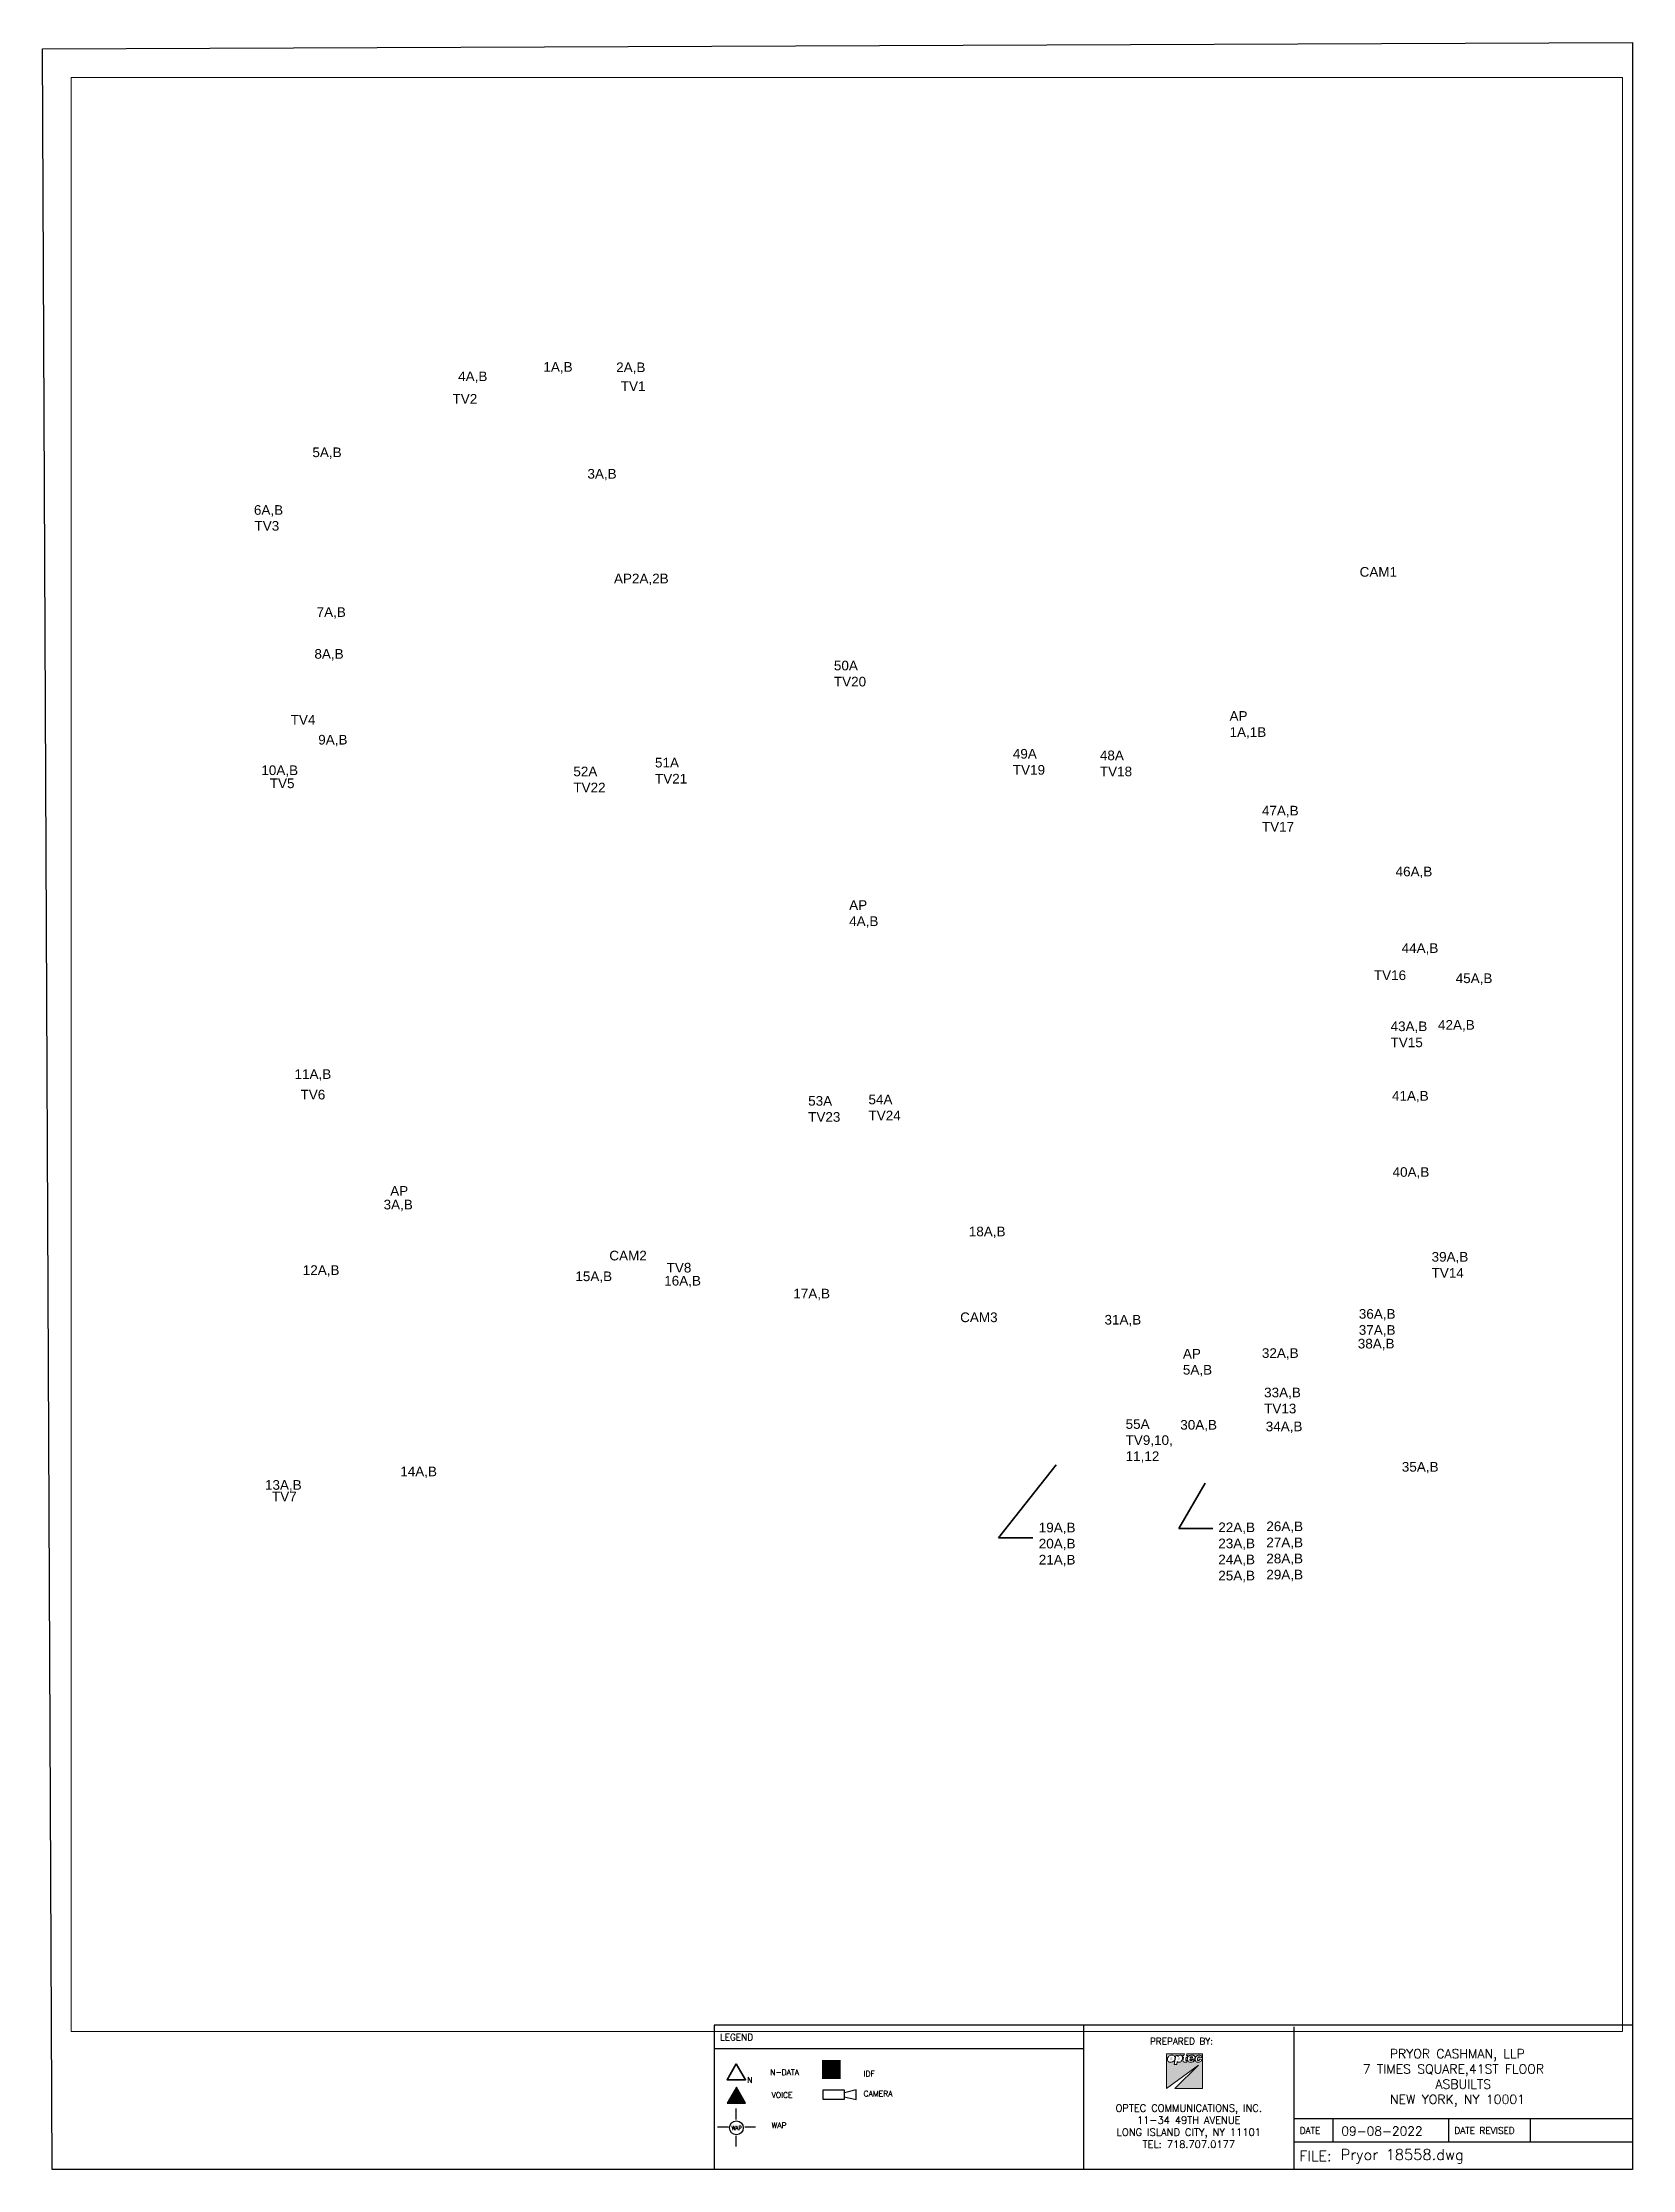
# Paper-space layout 'E-Size-portrait' of a CAD drawing. Header units: inches. Extents: x 0.5 to 34.8, y 0.3 to 46.3.
# The model-space entities are those that its viewports show. They can reach past a viewport. Long polylines and large blocks are cut down to what shows.
import ezdxf

# ---------------------------------------------------------------- set-up
doc = ezdxf.new("R2010")
doc.units = ezdxf.units.IN
doc.header["$MEASUREMENT"] = 0
doc.layers.add('_ANTENNA_LAYER', color=250, linetype='Continuous', lineweight=30)
doc.layers.add('_SFTV', color=250, linetype='Continuous', lineweight=40)
doc.layers.add('_Optec_Layer', color=250, linetype='Continuous')
doc.layers.add('Title Block', color=7, linetype='Continuous')
doc.styles.add('E-NOTES96', font='romans.shx', dxfattribs={"width": 0.85, "height": 9})
doc.styles.add('L40', font='SIMPLEX.SHX', dxfattribs={"height": 4})
doc.styles.add('Roman', font='romans')
doc.styles.get("Standard").update_dxf_attribs({"font": 'arial.ttf'})
doc.styles.add('TITLE_BOX', font='ROMANS.SHX', dxfattribs={"height": 0.1})

# ---------------------------------------------------------------- blocks, each defined once
blk = doc.blocks.new('_DATA')
at = {"layer": '_Optec_Layer', "lineweight": 35, "flags": 128}
blk.add_lwpolyline([(8.4, 14.6), (0.8, 1.5), (16, 1.5)], close=True, dxfattribs=at)
blk = doc.blocks.new('_VOICE_DROP')
at = {"layer": '_Optec_Layer'}
blk.add_line((4.8, 8.2), (4.8, 0), dxfattribs=at)
blk.add_lwpolyline([(4.8, 8.3), (0, 0), (9.5, 0)], close=True, dxfattribs=at)
for points in [[(0, 0), (4.8, 8.1), (4.8, 0)], [(9.6, 0), (4.8, 8.1), (4.8, 0)]]:
    blk.add_solid(points, dxfattribs=at)
blk = doc.blocks.new('_WAP')
at = {"layer": '_Optec_Layer'}
for p, q in [((28, 41), (28, 57.3)), ((16.3, 29.2), (0, 29.2)), ((28, 0), (28, 16.3)), ((57.3, 29.2), (41, 29.2))]:
    blk.add_line(p, q, dxfattribs=at)
blk.add_circle((28.4, 28.3), 10.4, dxfattribs=at)
at = {"layer": '_Optec_Layer', "insert": (21.2, 31.3), "char_height": 6.3, "attachment_point": 1, "style": 'E-NOTES96'}
blk.add_mtext_dynamic_manual_height_columns('WAP', width=15.009, gutter_width=45, heights=[0], dxfattribs=at)
blk = doc.blocks.new('_CAMERA')
at = {"lineweight": 30}
blk.add_lwpolyline([(0.195, 0.113), (0, 0.16), (0, 0), (0.192, 0.046)], dxfattribs=at)
blk.add_lwpolyline([(0.195, 0.158), (0.541, 0.158), (0.541, 0.001), (0.195, 0.001)], close=True, dxfattribs=at)
blk = doc.blocks.new('A$C14CB0ED6')
h = blk.add_hatch(color=40)
h.dxf.hatch_style = 1
h.paths.add_polyline_path([(1.047, 0.987), (0.895, 0.987), (0.895, 0.831), (1.047, 0.831)])
at = {"xscale": 0.5, "yscale": 0.5, "zscale": 0.5, "rotation": 180}
blk.add_blockref('_CAMERA', (1.174, 0.741), dxfattribs=at)
at = {"layer": '_Optec_Layer'}
for name, p, xscale, yscale, zscale in [('_DATA', (0.105, 0.81), 0.01000000000000001, 0.01000000000000001, 0.01000000000000001), ('_VOICE_DROP', (0.114, 0.631), 0.01599999999999999, 0.01599999999999999, 0.01599999999999999), ('_WAP', (0.035, 0.274), 0.005460000000000065, 0.005460000000000065, 0.005460000000000065)]:
    blk.add_blockref(name, p, dxfattribs=dict(at, xscale=xscale, yscale=yscale, zscale=zscale))
at = {"layer": 'Title Block', "char_height": 0.0459, "width": 0.68706, "attachment_point": 1, "style": 'L40'}
for s, insert in [('N-DATA', (0.468, 0.909)), ('IDF', (1.236, 0.897)), ('N', (0.278, 0.846)), ('VOICE', (0.479, 0.721)), ('CAMERA', (1.236, 0.733)), ('WAP', (0.479, 0.472))]:
    blk.add_mtext(s, dxfattribs=dict(at, insert=insert))

msp = doc.modelspace()

# ---------------------------------------------------------------- linework, layer by layer
at = {"lineweight": 35}
for p, q in [((62.59, 23.88), (65.45, 27.52)), ((71.55, 24.36), (72.87, 26.61)), ((73.25, 24.36), (71.55, 24.36)), ((64.29, 23.88), (62.59, 23.88))]:
    msp.add_line(p, q, dxfattribs=at)

# ---------------------------------------------------------------- texts
at = {"color": 5, "char_height": 0.48, "attachment_point": 1}
for s, insert in [('4A,B', (35.71, 81.92)), ('1A,B', (39.95, 82.39)), ('2A,B', (43.57, 82.37)), ('TV2', (35.43, 80.8)), ('TV1', (43.8, 81.43)), ('5A,B', (28.46, 78.14)), ('3A,B', (42.14, 77.07)), ('6A,B', (25.55, 75.27)), ('TV3', (25.58, 74.48)), ('CAM1', (80.55, 72.19)), ('AP2A,2B', (43.46, 71.86)), ('7A,B', (28.67, 70.19)), ('8A,B', (28.56, 68.11)), ('50A\\PTV20', (54.4, 67.53)), ('TV4', (27.38, 64.83)), ('AP\\P1A,1B', (74.08, 65.02)), ('9A,B', (28.75, 63.84)), ('51A\\PTV21', (45.5, 62.7)), ('49A\\PTV19', (63.3, 63.14)), ('48A\\PTV18', (67.63, 63.06)), ('10A,B', (25.92, 62.32)), ('TV5', (26.34, 61.67)), ('52A\\PTV22', (41.44, 62.26)), ('47A,B\\PTV17', (75.69, 60.31)), ('46A,B', (82.34, 57.28)), ('AP\\P4A,B', (55.16, 55.61)), ('44A,B', (82.64, 53.47)), ('TV16', (81.26, 52.12)), ('45A,B', (85.33, 51.97)), ('43A,B\\PTV15', (82.09, 49.58)), ('42A,B', (84.45, 49.65)), ('11A,B', (27.57, 47.2)), ('TV6', (27.87, 46.18)), ('53A\\PTV23', (53.12, 45.87)), ('54A\\PTV24', (56.12, 45.94)), ('41A,B', (82.16, 46.12)), ('40A,B', (82.19, 42.33)), ('AP', (32.33, 41.39)), ('3A,B', (32, 40.71)), ('18A,B', (61.11, 39.37)), ('CAM2', (43.23, 38.17)), ('39A,B\\PTV14', (84.13, 38.11)), ('12A,B', (27.98, 37.45)), ('15A,B', (41.54, 37.14)), ('TV8', (46.08, 37.57)), ('16A,B', (45.96, 36.92)), ('17A,B', (52.38, 36.28)), ('CAM3', (60.68, 35.1)), ('31A,B', (67.86, 34.98)), ('36A,B\\P37A,B', (80.51, 35.27)), ('AP 5A,B', (71.76, 33.29)), ('32A,B', (75.69, 33.32)), ('38A,B', (80.46, 33.79)), ('33A,B\\PTV13', (75.8, 31.36)), ('55A\\PTV9,10,\\P11,12', (68.91, 29.79)), ('30A,B', (71.63, 29.75)), ('34A,B', (75.88, 29.67)), ('35A,B', (82.65, 27.66)), ('13A,B', (26.1, 26.76)), ('14A,B', (32.83, 27.43)), ('TV7', (26.45, 26.18)), ('19A,B\\P20A,B\\P21A,B', (64.59, 24.64)), ('22A,B\\P23A,B\\P24A,B\\P25A,B', (73.52, 24.65)), ('26A,B\\P27A,B\\P28A,B\\P29A,B', (75.91, 24.7))]:
    msp.add_mtext_dynamic_manual_height_columns(s, width=1.3174, gutter_width=1, heights=[0], dxfattribs=dict(at, insert=insert))

psp = doc.layouts.new('E-Size-portrait')

# ---------------------------------------------------------------- hatches: boundary and pattern name
at = {"layer": 'Title Block'}
h = psp.add_hatch(color=256, dxfattribs=at)
h.paths.add_polyline_path([(25.215, 2.845), (25.205, 2.811), (25.237, 2.811), (25.229, 2.771), (25.199, 2.771), (25.189, 2.72), (25.189, 2.707), (25.191, 2.704), (25.197, 2.702), (25.215, 2.707), (25.213, 2.667), (25.191, 2.665), (25.173, 2.665), (25.157, 2.665), (25.144, 2.67), (25.136, 2.675), (25.133, 2.686), (25.13, 2.699), (25.133, 2.72), (25.144, 2.771), (25.122, 2.771), (25.13, 2.811), (25.149, 2.811), (25.162, 2.845), (24.778, 2.845), (24.778, 2.094), (25.465, 2.601), (24.958, 2.094), (25.552, 2.094), (25.552, 2.845)])
h.paths.add_polyline_path([(25.12, 2.736), (25.115, 2.72), (25.109, 2.707), (25.101, 2.694), (25.093, 2.683), (25.083, 2.675), (25.069, 2.667), (25.059, 2.665), (25.046, 2.665), (25.032, 2.665), (25.022, 2.667), (25.014, 2.673), (25.006, 2.681), (24.995, 2.612), (24.939, 2.612), (24.974, 2.811), (25.024, 2.811), (25.022, 2.789), (25.035, 2.8), (25.046, 2.808), (25.059, 2.813), (25.072, 2.813), (25.085, 2.813), (25.096, 2.808), (25.107, 2.803), (25.112, 2.792), (25.117, 2.781), (25.12, 2.768), (25.12, 2.752)], flags=16)
h.paths.add_polyline_path([(25.048, 2.773), (25.038, 2.771), (25.027, 2.765), (25.022, 2.755), (25.016, 2.739), (25.016, 2.723), (25.019, 2.712), (25.027, 2.707), (25.035, 2.704), (25.046, 2.707), (25.053, 2.712), (25.059, 2.723), (25.064, 2.739), (25.064, 2.755), (25.061, 2.765), (25.056, 2.771)], flags=0)
h.paths.add_polyline_path([(24.862, 2.665), (24.847, 2.665), (24.833, 2.667), (24.82, 2.673), (24.809, 2.681), (24.801, 2.694), (24.793, 2.707), (24.793, 2.723), (24.793, 2.739), (24.799, 2.755), (24.804, 2.768), (24.815, 2.781), (24.825, 2.792), (24.839, 2.803), (24.854, 2.808), (24.87, 2.813), (24.889, 2.813), (24.91, 2.813), (24.926, 2.808), (24.939, 2.8), (24.95, 2.789), (24.955, 2.779), (24.961, 2.765), (24.961, 2.755), (24.958, 2.739), (24.955, 2.723), (24.947, 2.71), (24.939, 2.696), (24.926, 2.686), (24.913, 2.675), (24.9, 2.67), (24.881, 2.665)], flags=16)
h.paths.add_polyline_path([(24.884, 2.776), (24.873, 2.773), (24.862, 2.768), (24.854, 2.755), (24.849, 2.739), (24.849, 2.723), (24.852, 2.71), (24.86, 2.704), (24.87, 2.702), (24.881, 2.704), (24.892, 2.71), (24.9, 2.723), (24.905, 2.739), (24.905, 2.755), (24.9, 2.768), (24.894, 2.773)], flags=0)
h.paths.add_polyline_path([(25.385, 2.742), (25.38, 2.728), (25.279, 2.728), (25.279, 2.715), (25.282, 2.707), (25.29, 2.699), (25.303, 2.699), (25.311, 2.699), (25.319, 2.702), (25.329, 2.712), (25.377, 2.704), (25.364, 2.686), (25.356, 2.681), (25.348, 2.675), (25.337, 2.67), (25.324, 2.667), (25.295, 2.665), (25.271, 2.667), (25.252, 2.673), (25.239, 2.683), (25.229, 2.699), (25.226, 2.71), (25.223, 2.718), (25.226, 2.742), (25.229, 2.758), (25.237, 2.771), (25.245, 2.784), (25.258, 2.795), (25.271, 2.805), (25.284, 2.811), (25.303, 2.816), (25.319, 2.816), (25.348, 2.813), (25.359, 2.811), (25.367, 2.808), (25.375, 2.803), (25.38, 2.795), (25.385, 2.787), (25.39, 2.779), (25.39, 2.771), (25.39, 2.763)], flags=16)
h.paths.add_polyline_path([(25.316, 2.784), (25.303, 2.781), (25.292, 2.773), (25.287, 2.765), (25.284, 2.755), (25.337, 2.755), (25.337, 2.768), (25.335, 2.776), (25.327, 2.781)], flags=0)
h.paths.add_polyline_path([(25.446, 2.71), (25.454, 2.704), (25.465, 2.702), (25.473, 2.702), (25.481, 2.707), (25.489, 2.712), (25.494, 2.723), (25.531, 2.715), (25.534, 2.71), (25.531, 2.702), (25.52, 2.689), (25.51, 2.678), (25.497, 2.67), (25.481, 2.665), (25.462, 2.665), (25.443, 2.665), (25.428, 2.667), (25.417, 2.675), (25.406, 2.683), (25.401, 2.694), (25.396, 2.704), (25.393, 2.72), (25.396, 2.739), (25.401, 2.76), (25.409, 2.776), (25.414, 2.787), (25.425, 2.795), (25.433, 2.803), (25.443, 2.808), (25.459, 2.813), (25.481, 2.816), (25.494, 2.813), (25.507, 2.811), (25.518, 2.808), (25.526, 2.803), (25.531, 2.795), (25.536, 2.787), (25.539, 2.763), (25.497, 2.758), (25.494, 2.765), (25.491, 2.773), (25.486, 2.776), (25.475, 2.776), (25.465, 2.773), (25.454, 2.768), (25.449, 2.755), (25.443, 2.736), (25.443, 2.72)], flags=16)

# ---------------------------------------------------------------- linework, layer by layer
psp.add_lwpolyline([(0.521, 46.121), (34.829, 46.258), (34.829, 0.348), (0.727, 0.348)], close=True)
for p, q in [((34.829, 3.466), (15.012, 3.466)), ((15.012, 3.466), (15.012, 0.359)), ((15.012, 3.424), (15.012, 0.359)), ((22.989, 0.354), (22.989, 3.466)), ((27.523, 3.424), (27.523, 0.359)), ((15.012, 2.962), (22.989, 2.962)), ((27.523, 1.451), (34.829, 1.451)), ((28.363, 1.447), (28.363, 0.951)), ((30.862, 1.451), (30.862, 0.947)), ((32.625, 1.451), (32.625, 0.947)), ((27.523, 0.947), (34.829, 0.947))]:
    psp.add_line(p, q, dxfattribs=at)
at = {"layer": 'Title Block', "color": 7, "lineweight": 0}
for points in [[(25.215, 2.845), (25.205, 2.811), (25.237, 2.811), (25.229, 2.771), (25.199, 2.771), (25.189, 2.72), (25.189, 2.72), (25.189, 2.707), (25.189, 2.707), (25.191, 2.704), (25.197, 2.702), (25.197, 2.702), (25.215, 2.707), (25.213, 2.667), (25.213, 2.667), (25.191, 2.665), (25.173, 2.665), (25.173, 2.665), (25.157, 2.665), (25.144, 2.67), (25.144, 2.67), (25.136, 2.675), (25.133, 2.686), (25.133, 2.686), (25.13, 2.699), (25.133, 2.72), (25.144, 2.771), (25.122, 2.771), (25.13, 2.811), (25.149, 2.811), (25.162, 2.845), (24.778, 2.845), (24.778, 2.094), (25.465, 2.601), (24.958, 2.094), (25.552, 2.094), (25.552, 2.845), (25.215, 2.845), (25.215, 2.845)], [(24.862, 2.665), (24.862, 2.665), (24.847, 2.665), (24.833, 2.667), (24.82, 2.673), (24.809, 2.681), (24.809, 2.681), (24.801, 2.694), (24.793, 2.707), (24.793, 2.723), (24.793, 2.739), (24.793, 2.739), (24.799, 2.755), (24.804, 2.768), (24.815, 2.781), (24.825, 2.792), (24.825, 2.792), (24.839, 2.803), (24.854, 2.808), (24.87, 2.813), (24.889, 2.813), (24.889, 2.813), (24.91, 2.813), (24.926, 2.808), (24.939, 2.8), (24.95, 2.789), (24.95, 2.789), (24.955, 2.779), (24.961, 2.765), (24.961, 2.755), (24.958, 2.739), (24.958, 2.739), (24.955, 2.723), (24.947, 2.71), (24.939, 2.696), (24.926, 2.686), (24.926, 2.686), (24.913, 2.675), (24.9, 2.67), (24.881, 2.665), (24.862, 2.665), (24.862, 2.665), (24.862, 2.665)], [(25.12, 2.736), (25.12, 2.736), (25.115, 2.72), (25.109, 2.707), (25.101, 2.694), (25.093, 2.683), (25.093, 2.683), (25.083, 2.675), (25.069, 2.667), (25.059, 2.665), (25.046, 2.665), (25.046, 2.665), (25.032, 2.665), (25.022, 2.667), (25.022, 2.667), (25.014, 2.673), (25.006, 2.681), (24.995, 2.612), (24.939, 2.612), (24.974, 2.811), (25.024, 2.811), (25.022, 2.789), (25.022, 2.789), (25.035, 2.8), (25.046, 2.808), (25.046, 2.808), (25.059, 2.813), (25.072, 2.813), (25.072, 2.813), (25.085, 2.813), (25.096, 2.808), (25.107, 2.803), (25.112, 2.792), (25.112, 2.792), (25.117, 2.781), (25.12, 2.768), (25.12, 2.752), (25.12, 2.736), (25.12, 2.736), (25.12, 2.736)], [(25.385, 2.742), (25.38, 2.728), (25.279, 2.728), (25.279, 2.728), (25.279, 2.715), (25.282, 2.707), (25.282, 2.707), (25.29, 2.699), (25.303, 2.699), (25.303, 2.699), (25.311, 2.699), (25.319, 2.702), (25.319, 2.702), (25.329, 2.712), (25.377, 2.704), (25.377, 2.704), (25.364, 2.686), (25.356, 2.681), (25.348, 2.675), (25.348, 2.675), (25.337, 2.67), (25.324, 2.667), (25.295, 2.665), (25.295, 2.665), (25.271, 2.667), (25.252, 2.673), (25.252, 2.673), (25.239, 2.683), (25.229, 2.699), (25.229, 2.699), (25.226, 2.71), (25.223, 2.718), (25.226, 2.742), (25.226, 2.742), (25.229, 2.758), (25.237, 2.771), (25.245, 2.784), (25.258, 2.795), (25.258, 2.795), (25.271, 2.805), (25.284, 2.811), (25.303, 2.816), (25.319, 2.816), (25.319, 2.816), (25.348, 2.813), (25.359, 2.811), (25.367, 2.808), (25.367, 2.808), (25.375, 2.803), (25.38, 2.795), (25.385, 2.787), (25.39, 2.779), (25.39, 2.779), (25.39, 2.771), (25.39, 2.763), (25.385, 2.742), (25.385, 2.742), (25.385, 2.742)], [(25.316, 2.784), (25.316, 2.784), (25.303, 2.781), (25.292, 2.773), (25.292, 2.773), (25.287, 2.765), (25.284, 2.755), (25.337, 2.755), (25.337, 2.755), (25.337, 2.768), (25.335, 2.776), (25.335, 2.776), (25.327, 2.781), (25.316, 2.784), (25.316, 2.784), (25.316, 2.784)], [(25.446, 2.71), (25.446, 2.71), (25.454, 2.704), (25.465, 2.702), (25.465, 2.702), (25.473, 2.702), (25.481, 2.707), (25.481, 2.707), (25.489, 2.712), (25.494, 2.723), (25.531, 2.715), (25.531, 2.715), (25.534, 2.71), (25.531, 2.702), (25.52, 2.689), (25.52, 2.689), (25.51, 2.678), (25.497, 2.67), (25.497, 2.67), (25.481, 2.665), (25.462, 2.665), (25.462, 2.665), (25.443, 2.665), (25.428, 2.667), (25.428, 2.667), (25.417, 2.675), (25.406, 2.683), (25.406, 2.683), (25.401, 2.694), (25.396, 2.704), (25.396, 2.704), (25.393, 2.72), (25.396, 2.739), (25.396, 2.739), (25.401, 2.76), (25.409, 2.776), (25.409, 2.776), (25.414, 2.787), (25.425, 2.795), (25.425, 2.795), (25.433, 2.803), (25.443, 2.808), (25.443, 2.808), (25.459, 2.813), (25.481, 2.816), (25.481, 2.816), (25.494, 2.813), (25.507, 2.811), (25.518, 2.808), (25.526, 2.803), (25.526, 2.803), (25.531, 2.795), (25.536, 2.787), (25.539, 2.763), (25.497, 2.758), (25.497, 2.758), (25.494, 2.765), (25.491, 2.773), (25.491, 2.773), (25.486, 2.776), (25.475, 2.776), (25.475, 2.776), (25.465, 2.773), (25.454, 2.768), (25.454, 2.768), (25.449, 2.755), (25.443, 2.736), (25.443, 2.736), (25.443, 2.72), (25.446, 2.71), (25.446, 2.71), (25.446, 2.71)]]:
    psp.add_lwpolyline(points, dxfattribs=at)

# ---------------------------------------------------------------- block references
at = {"layer": '_ANTENNA_LAYER', "xscale": 2.623687605, "yscale": 2.623687605, "zscale": 2.623687605}
psp.add_blockref('A$C14CB0ED6', (14.995, 0.122), dxfattribs=at)

# ---------------------------------------------------------------- texts
at = {"layer": '_SFTV', "color": 239, "linetype": 'Continuous', "insert": (27.578, 2.945), "char_height": 0.19705, "width": 7.29475, "attachment_point": 1, "style": 'TITLE_BOX'}
psp.add_mtext('\\pi2.0146;PRYOR CASHMAN, LLP\\P\\pi1.4329;7 TIMES SQUARE,41ST FLOOR\\P\\pi2.9999;ASBUILTS\\P\\pi2.0193;NEW YORK, NY 10001', dxfattribs=at)
at = {"layer": 'Title Block', "style": 'Roman'}
for s, height, p in [('LEGEND', 0.1406, (15.138, 3.133)), ('PREPARED BY:', 0.14064, (24.417, 3.046)), ('DATE', 0.1406, (27.648, 1.118)), ('09-08-2022', 0.193, (28.547, 1.081)), ('DATE REVISED', 0.14064, (30.987, 1.118)), ('FILE:', 0.225, (27.64, 0.526)), ('Pryor 18558.dwg', 0.23165, (28.53, 0.553))]:
    psp.add_text(s, height=height, dxfattribs=at).set_placement(p)
at = {"layer": 'Title Block', "insert": (25.256, 1.283), "char_height": 0.15375, "width": 5.99628, "attachment_point": 5, "style": 'Roman'}
psp.add_mtext('O{\\H1.016x;PTEC COMMUNICATIONS, INC.\\P11-34 49TH AVENUE\\PLONG ISLAND CITY, NY 11101\\PTEL: 718.707.0177}', dxfattribs=at)

# ---------------------------------------------------------------- viewports
at = {"layer": '0'}
psp.add_viewport(center=(17.877, 24.417), size=(33.477, 42.1749), view_center_point=(55.044, 47.941), view_height=97.219, dxfattribs=at)

doc.saveas('drawing.dxf')
